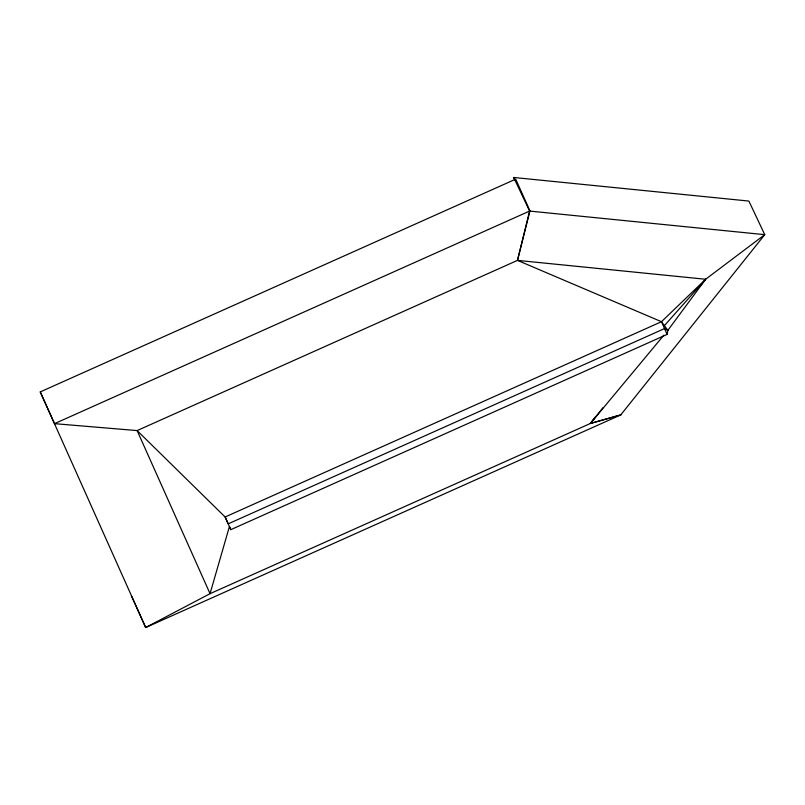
<?xml version="1.0" encoding="UTF-8"?>
<svg xmlns="http://www.w3.org/2000/svg" width="805" height="805" viewBox="0 0 805 805"><rect width="100%" height="100%" fill="white"/><g stroke="black" fill="none" stroke-linecap="round" stroke-linejoin="round"><path stroke-width="1.21" d="M131.406 595.77L145.675 627.528L210.045 593.677L229.415 526.571L230.804 529.66L667.164 334.387L667.848 330.372L705.623 279.255L764.75 234.668L748.881 201.069L513.711 177.472L514.737 179.767M40.25 391.914L145.675 627.528L621.118 414.756L590.407 423.47L210.045 593.677L137.122 430.584L225.118 516.981L228.207 523.844L664.568 328.571L667.848 330.372L661.479 321.708L517.484 260.377L529.972 210.9L515.703 179.153L40.25 391.914L54.519 423.661L137.122 430.584L517.484 260.377L529.579 211.071L513.711 177.472M595.69 416.467L590.407 423.47L620.736 414.937L764.75 234.668L529.579 211.071M602.945 407.773L590.407 423.47L663.853 335.172M699.344 287.103L705.623 279.255L517.484 260.377M663.622 326.498L705.623 279.255L661.479 321.708L225.118 516.981L230.804 529.66M54.519 423.661L529.972 210.9M665.312 328.048L667.848 330.372M661.479 321.708L667.164 334.387"/></g></svg>
